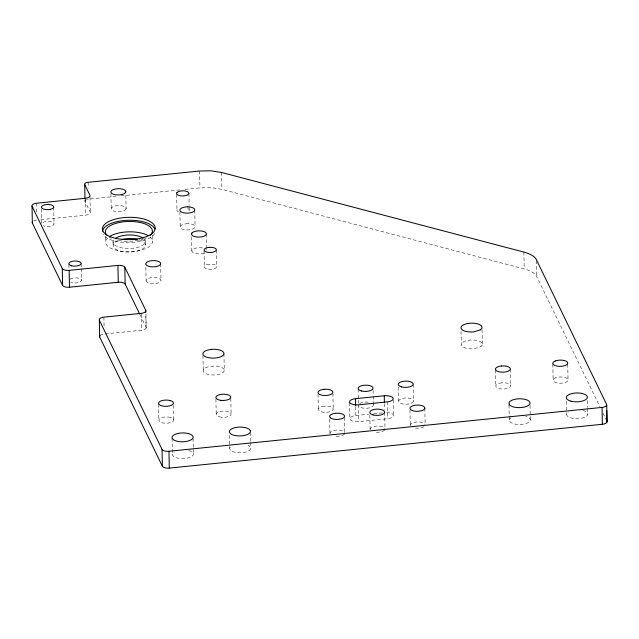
<?xml version="1.0" encoding="UTF-8"?>
<svg xmlns="http://www.w3.org/2000/svg" width="639" height="639" viewBox="0 0 639 639"><rect width="100%" height="100%" fill="white"/><g stroke="black" fill="none" stroke-linecap="round" stroke-linejoin="round"><path stroke-width="0.48" stroke-dasharray="3.19 2.4" d="M126.099 208.753L125.723 209.56A7.46 3.139 -1.1 0 1 113.51 211.03A7.46 3.139 -1.1 0 1 115.923 205.79A7.46 3.139 -1.1 0 1 126.099 208.753L125.771 191.892M154.582 233.403L154.055 234.545A26.487 11.151 -1.1 0 1 127.313 242.556A26.487 11.151 -1.1 0 1 102.991 234.026M152.529 235.4L152.657 241.989L151.483 244.553A23.563 9.92 -1.1 0 1 119.501 250.951A23.563 9.92 -1.1 0 1 108.702 237.141M178.497 212.02A6.142 2.588 -1.1 0 1 176.971 210.175L177.275 209.504A6.142 2.588 -1.1 0 1 179.032 208.362M204.216 253.092A7.46 3.139 -1.1 0 1 202.595 253.579L200.758 253.875A7.46 3.139 -1.1 0 1 191.828 250.744L192.195 249.929A7.46 3.139 -1.1 0 1 203.394 248.132M116.082 196.357L88.454 199.152A4.393 1.845 -1.1 0 0 87.367 199.328M121.011 195.861L180.206 189.871M185.142 189.376L199.943 187.874L211.357 187.674L221.925 189.336L524.212 268.947A29.266 12.325 -1.1 0 1 536.728 276.567L600.013 407.011M40.824 219.68L85.682 215.143A5.855 2.468 -1.1 0 0 90.251 212.164L85.027 201.389L84.987 199.4M105.211 333.893L141.515 330.219A5.855 2.468 -1.1 0 0 146.083 327.24L145.836 314.356M386.539 412.538A7.46 3.139 -1.1 0 1 391.667 413.513L392.753 414.184A7.46 3.139 -1.1 0 1 387.561 418.745L358.814 421.652A7.46 3.139 -1.1 0 1 350.02 419.336A7.46 3.139 -1.1 0 1 355.851 415.542L368.735 414.232M373.687 413.737L384.59 412.626M150.237 236.997L152.234 239.409L152.657 241.989M603.04 413.265L606.515 420.406M140.109 314.915L146.083 327.24M509.219 415.989L509.483 421.109A10.536 4.433 -1.1 0 0 525.689 423.649A10.536 4.433 -1.1 0 0 525.625 416.269M146.099 280.521L146.227 281.336A7.46 3.139 -1.1 0 0 155.029 283.652L156.867 283.357A7.46 3.139 -1.1 0 0 157.665 277.909A7.46 3.139 -1.1 0 0 146.099 280.521L145.788 264.658M587.417 400.485L587.553 407.426M587.568 408.417L587.68 414.36M567.736 364.302L568.039 380.165M566.402 401.26L566.649 414.144M552.839 364.15L553.142 380.013M536.417 260.704L536.728 276.567M530.035 405.294L530.322 420.166M523.884 252.085L524.212 268.947M510.353 369.118L510.681 385.972M509.003 405.078L509.195 414.999M495.481 369.957L495.784 385.82M482.062 329.668L482.349 344.541M461.07 331.433L461.318 344.325A10.536 4.433 -1.1 0 0 473.922 348.742L480.608 346.745A10.536 4.433 -1.1 0 0 475.176 340.172A10.536 4.433 -1.1 0 0 461.318 344.325M424.831 408.281L425.135 424.144M413.201 384.311L413.521 401.164A7.46 3.139 -1.1 0 1 401.947 403.768A7.46 3.139 -1.1 0 1 402.746 398.329A7.46 3.139 -1.1 0 1 413.521 401.164M409.974 410.11L410.254 424.983M398.361 387.13L398.624 401.012M393.217 399.902L393.528 415.765M387.234 401.891L387.561 418.745M384.678 412.347L384.982 428.21M384.422 403.704L384.534 409.655M373.08 390.357L373.368 405.23M369.837 415.166L370.101 429.049M358.167 389.207L358.431 403.089M358.487 404.799L358.814 421.652M355.675 406.612L355.851 415.542M349.581 402.658L349.884 418.521M344.541 417.403L344.828 432.276M332.911 393.424L333.215 409.287M329.684 419.232L329.948 433.114M318.038 394.263L318.318 409.136M250.44 432.595L250.608 441.525M250.632 442.515L250.744 448.458M230.799 398.401L231.102 414.264M229.465 435.359L229.713 448.243M221.597 172.482L221.925 189.336M223.954 353.798L224.281 370.652A10.536 4.433 -1.1 0 1 210.415 374.805L207.947 374.334A10.536 4.433 -1.1 0 1 209.065 366.65L211.669 366.235A10.536 4.433 -1.1 0 1 224.281 370.652M216.333 249.953L216.653 266.806M215.918 399.239L216.206 414.112M206.397 234.042L206.701 249.905M204.081 250.815L204.384 266.679M199.616 171.02L199.943 187.874M202.962 355.572L203.25 370.436M194.767 210.063L195.087 226.917M191.556 236.861L191.828 250.744M188.912 193.449L189.144 205.343M189.16 206.333L189.24 210.303M193.106 438.458L193.409 454.321M179.91 211.892L180.19 226.765M176.668 194.312L176.971 210.175M173.481 405.254L173.768 420.127M172.075 438.242L172.378 454.105M160.669 263.819L160.996 280.673M158.568 404.112L158.871 419.975M145.213 241.917L145.277 245.496M145.9 314.132L146.163 328.015M141.187 313.366L141.515 330.219M113.079 241.582L113.151 245.168M110.914 193.729L111.202 208.602M105.539 236.805L105.635 241.51M103.909 317.136L104.093 327.056M90.027 197.068L90.331 212.931M88.134 182.299L88.246 188.249M85.354 198.29L85.682 215.143M81.129 263.635L81.209 267.605M81.225 268.596L81.457 280.489M68.884 264.498L68.98 269.458M53.716 207.124L54.043 223.985M41.487 208.985L41.775 223.858A6.142 2.588 -1.1 0 1 46.687 221.406L48.284 221.334A6.142 2.588 -1.1 0 1 53.932 223.307A6.142 2.588 -1.1 0 1 50.641 226.19L49.131 226.438A6.142 2.588 -1.1 0 1 43.3 225.703M36.599 203.226L36.79 213.138M509.291 419.951A10.536 4.433 -1.1 0 1 511.024 417.746M582.992 410.462A10.536 4.433 -1.1 0 1 585.947 416.564A10.536 4.433 -1.1 0 1 571.346 418.042A10.536 4.433 -1.1 0 1 568.383 411.939M187.706 208.45A6.142 2.588 -1.1 0 1 188.225 211.589M205.95 249.314A7.46 3.139 -1.1 0 1 206.589 250.081M85.027 201.389A4.393 1.845 -1.1 0 1 86.417 199.608M33.779 220.878A5.855 2.468 -1.1 0 1 36.926 220.08M100.067 335.451A5.855 2.468 -1.1 0 1 104.229 333.997M188.713 450.423A10.536 4.433 -1.1 0 1 191.676 456.526A10.536 4.433 -1.1 0 1 177.075 458.003A10.536 4.433 -1.1 0 1 174.112 451.901M230.24 447.1A10.536 4.433 -1.1 0 0 239.577 452.795A10.536 4.433 -1.1 0 0 250.552 447.308L249.657 446.23A10.536 4.433 -1.1 0 0 248.124 445.295M344.477 434.073A7.46 3.139 -1.1 0 1 335.028 436.205M330.083 433.929A7.46 3.139 -1.1 0 1 335.914 430.135A7.46 3.139 -1.1 0 1 344.717 432.451M423.921 426.7A7.46 3.139 -1.1 0 1 413.585 427.747M410.39 425.798A7.46 3.139 -1.1 0 1 416.221 422.004A7.46 3.139 -1.1 0 1 425.015 424.32M373.232 404.407A7.46 3.139 -1.1 0 1 367.401 408.209A7.46 3.139 -1.1 0 1 358.607 405.893M359.701 403.513A7.46 3.139 -1.1 0 1 370.045 402.466M384.63 430.015A7.46 3.139 -1.1 0 1 375.181 432.14M370.237 429.863A7.46 3.139 -1.1 0 1 376.067 426.069A7.46 3.139 -1.1 0 1 384.862 428.386M70.202 279.075A6.142 2.588 -1.1 0 1 79.148 278.34A6.142 2.588 -1.1 0 1 79.779 282.142A6.142 2.588 -1.1 0 1 70.713 282.214M138.959 239.785A16.095 6.781 -1.1 0 1 141.355 249.593A16.095 6.781 -1.1 0 1 117.88 250.32A16.095 6.781 -1.1 0 1 118.558 240.424M144.126 239.034A16.095 6.781 -1.1 0 1 129.557 248.523A16.095 6.781 -1.1 0 1 113.886 239.833M146.299 237.836A23.563 9.92 -1.1 0 1 144.542 238.587M143.767 238.874A23.563 9.92 -1.1 0 1 115.931 239.873M111.29 238.243A23.563 9.92 -1.1 0 1 109.069 237.037M555.65 377.817L554.372 378.456A7.46 3.139 -1.1 0 0 559.484 383.216A7.46 3.139 -1.1 0 0 567.751 379.087A7.46 3.139 -1.1 0 0 555.65 377.817M209.296 264.226L207.779 264.474A6.142 2.588 -1.1 0 0 204.712 267.677A6.142 2.588 -1.1 0 0 211.741 269.259L213.258 269.019A6.142 2.588 -1.1 0 0 216.333 265.816A6.142 2.588 -1.1 0 0 209.296 264.226M324.285 406.156L322.439 406.452A7.46 3.139 -1.1 0 0 321.121 411.748A7.46 3.139 -1.1 0 0 333.023 409.831A7.46 3.139 -1.1 0 0 324.285 406.156M501.751 382.841L499.906 383.136A7.46 3.139 -1.1 0 0 496.551 387.402L497.637 388.065A7.46 3.139 -1.1 0 0 510.305 386.787A7.46 3.139 -1.1 0 0 501.751 382.841M188.106 223.698L186.157 223.786A7.46 3.139 -1.1 0 0 180.965 228.347L182.051 229.01A7.46 3.139 -1.1 0 0 194.344 228.115A7.46 3.139 -1.1 0 0 188.106 223.698M221.286 417.211L219.528 416.876A7.46 3.139 -1.1 0 1 219.76 411.572A7.46 3.139 -1.1 0 1 231.07 413.721A7.46 3.139 -1.1 0 1 221.286 417.211M170.445 417.371L168.696 417.035A7.46 3.139 -1.1 0 0 158.903 420.526A7.46 3.139 -1.1 0 0 170.214 422.675A7.46 3.139 -1.1 0 0 170.445 417.371"/><path stroke-width="0.96" d="M145.764 310.386A5.855 2.468 -1.1 0 1 141.187 313.366L103.909 317.136A5.855 2.468 -1.1 0 0 99.333 320.115L162.074 449.433A5.855 2.468 -1.1 0 0 168.976 451.254L602.05 407.426A5.855 2.468 -1.1 0 0 606.619 404.447L536.401 259.714A29.266 12.325 -1.1 0 0 523.884 252.085L221.597 172.482L211.03 170.821L199.616 171.02L88.134 182.299A4.393 1.845 -1.1 0 0 84.699 184.535L89.931 195.31A5.855 2.468 -1.1 0 1 85.354 198.29L36.599 203.226A5.855 2.468 -1.1 0 0 32.03 206.197L62.271 268.532A5.855 2.468 -1.1 0 0 69.172 270.353L117.927 265.417A5.855 2.468 -1.1 0 1 124.829 267.238L145.764 310.386L145.804 312.367M32.277 222.284A5.855 2.468 -1.1 0 0 32.349 223.059L62.598 285.385A5.855 2.468 -1.1 0 0 69.491 287.207L118.247 282.27A5.855 2.468 -1.1 0 1 125.148 284.091L139.677 314.029M355.524 398.68L384.271 395.773A7.46 3.139 -1.1 0 1 391.348 396.659L392.434 397.322A7.46 3.139 -1.1 0 1 387.234 401.891L358.487 404.799A7.46 3.139 -1.1 0 1 349.693 402.482A7.46 3.139 -1.1 0 1 355.524 398.68L355.659 405.621M99.333 320.115L99.66 336.969L162.394 466.294A5.855 2.468 -1.1 0 0 169.295 468.107L602.369 424.28A5.855 2.468 -1.1 0 0 606.946 421.301L606.738 410.398M148.16 235.735L146.802 234.904A23.563 9.92 -1.1 0 0 109.509 236.582M154.902 228.77L152.657 226.054L148.791 223.698A26.487 11.151 -1.1 0 0 120.34 220.982A26.487 11.151 -1.1 0 0 102.512 231.126M606.723 405.086L607.05 421.94M602.05 407.426L602.369 424.28M384.271 395.773L384.406 402.714M168.976 451.254L169.295 468.107M162.074 449.433L162.394 466.294M124.829 267.238L125.148 284.091M117.927 265.417L118.247 282.27M84.699 184.535L84.971 198.41M69.172 270.353L69.491 287.207M62.271 268.532L62.598 285.385M32.03 206.197L32.349 223.059M99.66 336.969A5.855 2.468 -1.1 0 1 100.067 335.451M122.041 239.377A16.095 6.781 -1.1 0 1 137.209 239.321M115.731 238.219A16.095 6.781 -1.1 0 1 142.872 237.996M150.109 235.416A23.563 9.92 -1.1 0 0 151.283 234.201L152.457 231.637L152.034 229.058L150.037 226.645L146.603 224.553A23.563 9.92 -1.1 0 0 116.426 223.187A23.563 9.92 -1.1 0 0 107.216 235.575M125.771 191.892L125.404 192.706A7.46 3.139 -1.1 0 1 113.183 194.176A7.46 3.139 -1.1 0 1 115.595 188.936A7.46 3.139 -1.1 0 1 125.771 191.892M155.325 228.746L153.999 231.63A26.487 11.151 -1.1 0 1 116.234 238.475A26.487 11.151 -1.1 0 1 108.175 221.853A26.487 11.151 -1.1 0 1 148.735 220.782L152.601 223.131L154.846 225.855L155.325 228.746M176.955 192.651L176.652 193.321A6.142 2.588 -1.1 0 0 182.403 195.973L184 195.901A6.142 2.588 -1.1 0 0 187.387 191.596A6.142 2.588 -1.1 0 0 176.955 192.651M191.876 233.075L191.5 233.89A7.46 3.139 -1.1 0 0 200.43 237.021L202.275 236.726A7.46 3.139 -1.1 0 0 203.849 231.518A7.46 3.139 -1.1 0 0 191.876 233.075M480.288 329.892L473.603 331.889A10.536 4.433 -1.1 0 1 460.991 327.472A10.536 4.433 -1.1 0 1 474.857 323.318A10.536 4.433 -1.1 0 1 480.288 329.892M555.331 360.963L554.045 361.602A7.46 3.139 -1.1 0 0 559.165 366.363A7.46 3.139 -1.1 0 0 567.424 362.233A7.46 3.139 -1.1 0 0 555.331 360.963M50.321 209.336L48.804 209.584A6.142 2.588 -1.1 0 1 41.559 207.675A6.142 2.588 -1.1 0 1 46.359 204.544L47.965 204.472A6.142 2.588 -1.1 0 1 53.604 206.453A6.142 2.588 -1.1 0 1 50.321 209.336M208.977 247.373L207.459 247.62A6.142 2.588 -1.1 0 0 204.384 250.823A6.142 2.588 -1.1 0 0 211.421 252.405L212.939 252.165A6.142 2.588 -1.1 0 0 216.006 248.954A6.142 2.588 -1.1 0 0 208.977 247.373M156.547 266.503L154.702 266.798A7.46 3.139 -1.1 0 1 145.908 264.482L145.772 263.667A7.46 3.139 -1.1 0 1 157.346 261.055A7.46 3.139 -1.1 0 1 156.547 266.503M211.349 349.373L208.745 349.797A10.536 4.433 -1.1 0 0 207.619 357.481L210.087 357.952A10.536 4.433 -1.1 0 0 223.954 353.798A10.536 4.433 -1.1 0 0 211.349 349.373M323.965 389.303L322.12 389.598A7.46 3.139 -1.1 0 0 320.794 394.894A7.46 3.139 -1.1 0 0 332.703 392.977A7.46 3.139 -1.1 0 0 323.965 389.303M501.423 365.987L499.586 366.283A7.46 3.139 -1.1 0 0 496.231 370.548L497.318 371.211A7.46 3.139 -1.1 0 0 509.986 369.933A7.46 3.139 -1.1 0 0 501.423 365.987M187.778 206.844L185.837 206.932A7.46 3.139 -1.1 0 0 180.637 211.493L181.724 212.156A7.46 3.139 -1.1 0 0 194.024 211.261A7.46 3.139 -1.1 0 0 187.778 206.844M220.958 400.349L219.209 400.022A7.46 3.139 -1.1 0 1 219.433 394.718A7.46 3.139 -1.1 0 1 230.743 396.867A7.46 3.139 -1.1 0 1 220.958 400.349M170.118 400.509L168.369 400.182A7.46 3.139 -1.1 0 0 158.584 403.672A7.46 3.139 -1.1 0 0 169.894 405.821A7.46 3.139 -1.1 0 0 170.118 400.509M188.393 433.569L185.925 433.098A10.536 4.433 -1.1 0 0 172.107 438.027A10.536 4.433 -1.1 0 0 188.074 441.062A10.536 4.433 -1.1 0 0 188.393 433.569M330.395 417.842L329.764 417.075A7.46 3.139 -1.1 0 1 338.822 413.249A7.46 3.139 -1.1 0 1 342.911 418.202A7.46 3.139 -1.1 0 1 330.395 417.842M250.232 430.454L249.338 429.376A10.536 4.433 -1.1 0 0 231.661 428.865A10.536 4.433 -1.1 0 0 237.436 435.854A10.536 4.433 -1.1 0 0 250.232 430.454M509.155 404.247L508.971 403.097A10.536 4.433 -1.1 0 1 524.515 399.231A10.536 4.433 -1.1 0 1 525.745 406.676A10.536 4.433 -1.1 0 1 509.155 404.247M424.831 408.281L424.695 407.466A7.46 3.139 -1.1 0 0 412.946 405.749A7.46 3.139 -1.1 0 0 413.816 411.021A7.46 3.139 -1.1 0 0 424.831 408.281M71.6 265.784A6.142 2.588 -1.1 0 0 81.129 263.635A6.142 2.588 -1.1 0 0 72.263 261.295A6.142 2.588 -1.1 0 0 71.6 265.784M373.104 414.951A7.46 3.139 -1.1 0 0 384.678 412.347A7.46 3.139 -1.1 0 0 373.903 409.511A7.46 3.139 -1.1 0 0 373.104 414.951M401.627 386.914A7.46 3.139 -1.1 0 0 413.201 384.311A7.46 3.139 -1.1 0 0 402.426 381.467A7.46 3.139 -1.1 0 0 401.627 386.914M361.474 390.98A7.46 3.139 -1.1 0 0 373.048 388.368A7.46 3.139 -1.1 0 0 362.273 385.533A7.46 3.139 -1.1 0 0 361.474 390.98M571.026 401.188A10.536 4.433 -1.1 0 0 587.361 397.506A10.536 4.433 -1.1 0 0 572.153 393.504A10.536 4.433 -1.1 0 0 571.026 401.188"/></g></svg>
